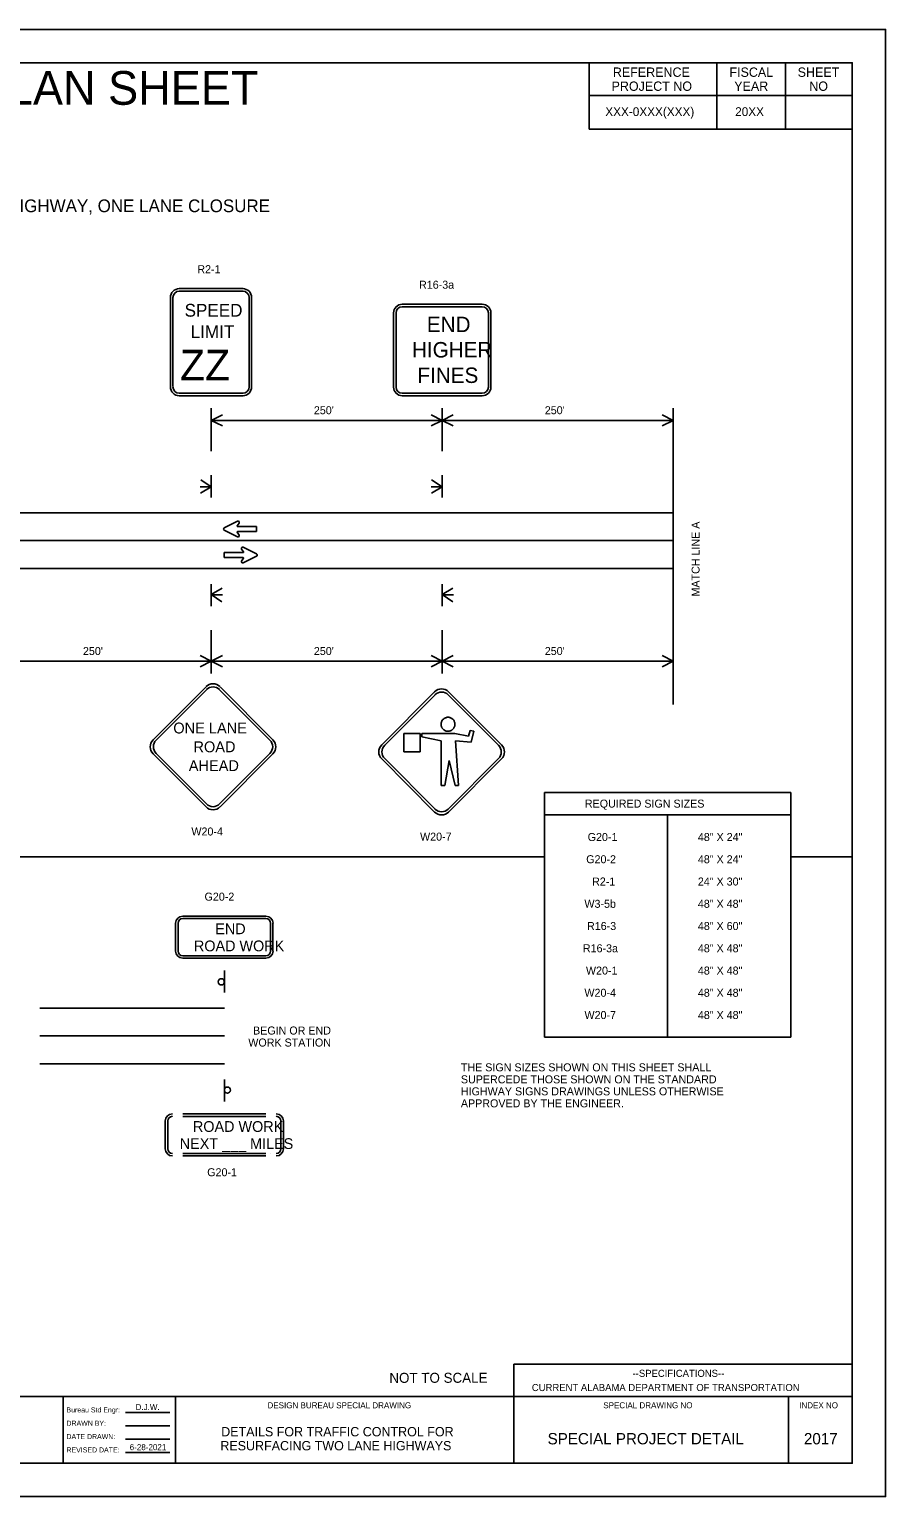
# Model space of a CAD drawing. Extents: x 0 to 34, y -0.3 to 22.
# Drawn here: x 21.16 to 34, y 0 to 22 of the extents above; entities that cross this region are included whole.
import ezdxf

# ---------------------------------------------------------------- set-up
doc = ezdxf.new("R2010")
doc.units = 0
for name, color, linetype in [('ANNO-SHT', 7, 'Continuous'), ('ANNO-TXT', 7, 'Continuous'), ('Default', 7, 'Continuous'), ('Level 1', 7, 'Continuous'), ('Level 8', 7, 'Continuous'), ('PlotBorder', 7, 'Continuous'), ('SHADE-GENERIC', 7, 'Continuous'), ('SHT-BNDRY', 7, 'Continuous'), ('SHT-FENCE', 7, 'Continuous'), ('Title_Box', 7, 'Continuous')]:
    doc.layers.add(name, color=color, linetype=linetype)

msp = doc.modelspace()

# ---------------------------------------------------------------- linework, layer by layer
at = {"layer": 'Default'}
for p, q in [((29.554, 21.5), (29.554, 20.501)), ((31.471, 21.006), (31.471, 21.5)), ((32.5, 21.006), (32.5, 21.5)), ((33.5, 21.006), (29.554, 21.006)), ((31.471, 21.006), (31.471, 20.501)), ((32.5, 21.006), (32.5, 20.501)), ((33.5, 20.501), (29.554, 20.501))]:
    msp.add_line(p, q, dxfattribs=at)
at = {"layer": 'Level 1'}
for p, q in [((23.41, 18.112), (23.414, 18.112)), ((23.41, 18.075), (23.414, 18.075)), ((23.414, 18.112), (24.367, 18.112)), ((23.414, 18.075), (24.367, 18.075)), ((23.278, 16.644), (23.278, 17.983)), ((23.315, 16.644), (23.315, 17.983)), ((24.458, 17.983), (24.458, 16.644)), ((24.495, 17.983), (24.495, 16.644)), ((26.753, 17.879), (27.952, 17.879)), ((26.753, 17.841), (27.952, 17.841)), ((26.623, 16.637), (26.623, 17.749)), ((26.66, 16.637), (26.66, 17.749)), ((28.044, 17.749), (28.044, 16.637)), ((28.081, 17.749), (28.081, 16.637)), ((24.367, 16.544), (23.414, 16.544)), ((24.367, 16.507), (23.414, 16.507)), ((27.952, 16.544), (26.753, 16.544)), ((27.952, 16.507), (26.753, 16.507)), ((23.89, 16.322), (23.89, 15.673)), ((27.352, 16.322), (27.352, 15.673)), ((30.814, 16.322), (30.814, 11.878)), ((23.89, 16.138), (23.89, 16.136)), ((23.89, 16.138), (23.89, 16.136)), ((23.89, 16.136), (30.814, 16.136)), ((27.352, 16.138), (27.352, 16.136)), ((27.352, 16.138), (27.352, 16.136)), ((23.89, 15.139), (23.732, 15.247)), ((23.89, 15.314), (23.89, 15.314)), ((23.89, 15.147), (23.89, 15.314)), ((27.352, 15.139), (27.194, 15.247)), ((27.352, 15.314), (27.352, 15.314)), ((27.352, 15.147), (27.352, 15.314)), ((23.89, 15.142), (23.724, 15.142)), ((23.89, 15.139), (23.73, 15.044)), ((23.89, 14.98), (23.89, 15.147)), ((27.352, 15.142), (27.186, 15.142)), ((27.352, 15.139), (27.192, 15.044)), ((27.352, 14.98), (27.352, 15.147)), ((6.581, 14.752), (30.814, 14.752)), ((24.083, 14.524), (24.283, 14.625)), ((24.307, 14.598), (24.28, 14.556)), ((24.567, 14.545), (24.286, 14.545)), ((24.567, 14.47), (24.567, 14.545)), ((6.581, 14.335), (30.814, 14.335)), ((24.083, 14.491), (24.283, 14.391)), ((24.272, 14.396), (24.272, 14.396)), ((24.307, 14.417), (24.28, 14.459)), ((24.567, 14.47), (24.285, 14.47)), ((24.084, 14.155), (24.366, 14.155)), ((24.084, 14.155), (24.084, 14.081)), ((24.084, 14.081), (24.366, 14.081)), ((24.345, 14.208), (24.372, 14.166)), ((24.569, 14.134), (24.368, 14.235)), ((24.568, 14.101), (24.368, 14.001)), ((24.38, 14.229), (24.38, 14.229)), ((6.581, 13.917), (30.814, 13.917)), ((24.344, 14.028), (24.372, 14.069)), ((23.89, 13.683), (23.89, 13.516)), ((27.352, 13.683), (27.352, 13.516)), ((23.89, 13.524), (24.051, 13.619)), ((23.89, 13.524), (24.049, 13.416)), ((23.89, 13.521), (24.057, 13.521)), ((23.89, 13.516), (23.89, 13.349)), ((27.352, 13.524), (27.513, 13.619)), ((27.352, 13.524), (27.511, 13.416)), ((27.352, 13.521), (27.519, 13.521)), ((27.352, 13.516), (27.352, 13.349)), ((23.89, 13.349), (23.89, 13.349)), ((27.352, 13.349), (27.352, 13.349)), ((23.89, 12.99), (23.89, 12.341)), ((27.352, 12.99), (27.352, 12.341)), ((6.581, 12.526), (30.814, 12.526)), ((23.89, 12.528), (23.89, 12.526)), ((23.89, 12.528), (23.89, 12.526)), ((23.89, 12.528), (23.89, 12.526)), ((27.352, 12.528), (27.352, 12.526)), ((23.018, 11.347), (23.812, 12.144)), ((24.021, 12.144), (24.815, 11.347)), ((23.063, 11.342), (23.817, 12.099)), ((24.015, 12.099), (24.77, 11.342)), ((26.445, 11.271), (27.238, 12.068)), ((26.49, 11.265), (27.244, 12.022)), ((27.442, 12.022), (28.196, 11.265)), ((27.448, 12.068), (28.241, 11.271)), ((27.369, 11.658), (27.376, 11.664)), ((27.381, 11.668), (27.376, 11.664)), ((27.381, 11.668), (27.389, 11.674)), ((27.398, 11.676), (27.389, 11.674)), ((27.398, 11.676), (27.406, 11.679)), ((27.414, 11.682), (27.406, 11.679)), ((27.414, 11.682), (27.425, 11.685)), ((27.431, 11.685), (27.425, 11.685)), ((27.431, 11.685), (27.439, 11.685)), ((27.452, 11.685), (27.439, 11.685)), ((27.463, 11.682), (27.452, 11.685)), ((27.463, 11.682), (27.468, 11.681)), ((27.477, 11.678), (27.468, 11.681)), ((27.477, 11.678), (27.482, 11.675)), ((27.488, 11.674), (27.482, 11.675)), ((27.488, 11.674), (27.496, 11.668)), ((27.503, 11.664), (27.496, 11.668)), ((27.503, 11.664), (27.51, 11.657)), ((26.775, 11.165), (26.775, 11.443)), ((26.775, 11.443), (27.024, 11.443)), ((27.024, 11.443), (27.024, 11.165)), ((27.543, 11.443), (27.046, 11.443)), ((27.046, 11.443), (27.046, 11.391)), ((27.334, 11.597), (27.337, 11.604)), ((27.334, 11.597), (27.334, 11.587)), ((27.334, 11.579), (27.334, 11.587)), ((27.334, 11.579), (27.334, 11.572)), ((27.337, 11.564), (27.334, 11.572)), ((27.34, 11.613), (27.337, 11.604)), ((27.337, 11.564), (27.337, 11.556)), ((27.34, 11.547), (27.337, 11.556)), ((27.34, 11.613), (27.342, 11.621)), ((27.34, 11.547), (27.342, 11.539)), ((27.347, 11.629), (27.342, 11.621)), ((27.345, 11.532), (27.342, 11.539)), ((27.345, 11.532), (27.349, 11.526)), ((27.347, 11.629), (27.352, 11.64)), ((27.353, 11.521), (27.349, 11.526)), ((27.358, 11.646), (27.352, 11.64)), ((27.353, 11.521), (27.356, 11.515)), ((27.356, 11.515), (27.362, 11.51)), ((27.358, 11.646), (27.363, 11.654)), ((27.362, 11.51), (27.367, 11.505)), ((27.369, 11.658), (27.363, 11.654)), ((27.367, 11.505), (27.373, 11.5)), ((27.377, 11.497), (27.373, 11.5)), ((27.377, 11.497), (27.384, 11.492)), ((27.391, 11.489), (27.384, 11.492)), ((27.391, 11.489), (27.401, 11.483)), ((27.409, 11.479), (27.401, 11.483)), ((27.409, 11.479), (27.417, 11.479)), ((27.428, 11.476), (27.417, 11.479)), ((27.428, 11.476), (27.435, 11.476)), ((27.445, 11.476), (27.435, 11.476)), ((27.445, 11.476), (27.453, 11.478)), ((27.459, 11.479), (27.453, 11.478)), ((27.459, 11.479), (27.468, 11.482)), ((27.475, 11.483), (27.468, 11.482)), ((27.475, 11.483), (27.484, 11.486)), ((27.489, 11.49), (27.484, 11.486)), ((27.489, 11.49), (27.495, 11.493)), ((27.502, 11.497), (27.495, 11.493)), ((27.502, 11.497), (27.507, 11.501)), ((27.513, 11.507), (27.507, 11.501)), ((27.515, 11.651), (27.51, 11.657)), ((27.513, 11.507), (27.518, 11.514)), ((27.515, 11.651), (27.52, 11.646)), ((27.521, 11.518), (27.518, 11.514)), ((27.525, 11.64), (27.52, 11.646)), ((27.525, 11.524), (27.521, 11.518)), ((27.525, 11.64), (27.529, 11.632)), ((27.525, 11.524), (27.528, 11.529)), ((27.532, 11.535), (27.528, 11.529)), ((27.533, 11.624), (27.529, 11.632)), ((27.532, 11.535), (27.536, 11.543)), ((27.533, 11.624), (27.536, 11.618)), ((27.538, 11.611), (27.536, 11.618)), ((27.539, 11.554), (27.536, 11.549)), ((27.536, 11.549), (27.536, 11.543)), ((27.538, 11.611), (27.54, 11.604)), ((27.539, 11.554), (27.54, 11.561)), ((27.542, 11.596), (27.54, 11.604)), ((27.542, 11.568), (27.54, 11.561)), ((27.542, 11.596), (27.543, 11.587)), ((27.542, 11.568), (27.543, 11.575)), ((27.543, 11.582), (27.543, 11.587)), ((27.543, 11.582), (27.543, 11.575)), ((27.745, 11.4), (27.543, 11.443)), ((27.773, 11.489), (27.745, 11.4)), ((27.828, 11.479), (27.773, 11.489)), ((27.784, 11.312), (27.828, 11.479)), ((27.046, 11.391), (27.334, 11.332)), ((27.334, 11.332), (27.334, 10.662)), ((27.596, 10.662), (27.551, 11.332)), ((27.551, 11.332), (27.784, 11.312)), ((23.812, 10.341), (23.018, 11.138)), ((23.817, 10.386), (23.063, 11.143)), ((24.77, 11.143), (24.015, 10.386)), ((24.815, 11.138), (24.021, 10.341)), ((27.238, 10.264), (26.445, 11.061)), ((27.244, 10.309), (26.49, 11.066)), ((27.024, 11.165), (26.775, 11.165)), ((27.392, 10.662), (27.455, 11.038)), ((28.196, 11.066), (27.442, 10.309)), ((28.241, 11.061), (27.448, 10.264)), ((27.455, 11.038), (27.545, 10.662)), ((27.334, 10.662), (27.392, 10.662)), ((27.545, 10.662), (27.596, 10.662)), ((28.885, 10.558), (32.578, 10.558)), ((28.885, 10.558), (28.885, 6.888)), ((32.578, 10.558), (32.578, 6.888)), ((28.885, 10.224), (32.578, 10.224)), ((30.731, 10.224), (30.731, 6.888)), ((1.25, 9.594), (28.885, 9.594)), ((32.578, 9.594), (33.5, 9.594)), ((23.356, 8.18), (23.356, 8.597)), ((23.393, 8.18), (23.393, 8.597)), ((23.462, 8.704), (24.709, 8.704)), ((23.462, 8.704), (23.462, 8.704)), ((23.462, 8.667), (24.709, 8.667)), ((23.462, 8.667), (23.462, 8.667)), ((24.778, 8.597), (24.778, 8.18)), ((24.815, 8.597), (24.815, 8.18)), ((24.709, 8.11), (23.462, 8.11)), ((24.709, 8.073), (23.462, 8.073)), ((24.778, 8.11), (24.778, 8.11)), ((24.086, 7.557), (24.086, 7.891)), ((21.319, 7.325), (24.086, 7.325)), ((21.319, 6.908), (24.086, 6.908)), ((28.885, 6.888), (32.578, 6.888)), ((21.319, 6.491), (24.086, 6.491)), ((24.086, 6.257), (24.086, 5.923)), ((23.462, 5.74), (24.709, 5.74)), ((23.2, 5.216), (23.2, 5.633)), ((23.237, 5.216), (23.237, 5.633)), ((23.462, 5.702), (23.462, 5.702)), ((23.462, 5.702), (24.709, 5.702)), ((24.934, 5.633), (24.934, 5.216)), ((24.971, 5.633), (24.971, 5.216)), ((24.709, 5.146), (23.462, 5.146)), ((24.709, 5.109), (23.462, 5.109)), ((24.778, 5.146), (24.778, 5.146))]:
    msp.add_line(p, q, dxfattribs=at)
for points in [[(24.056, 16.22), (23.89, 16.136), (24.056, 16.053)], [(24.056, 16.22), (23.89, 16.136), (24.056, 16.053)], [(27.186, 16.053), (27.352, 16.136), (27.186, 16.22)], [(27.518, 16.22), (27.352, 16.136), (27.518, 16.053)], [(27.518, 16.22), (27.352, 16.136), (27.518, 16.053)], [(30.648, 16.053), (30.814, 16.136), (30.648, 16.22)], [(23.724, 12.443), (23.89, 12.526), (23.724, 12.61)], [(23.724, 12.443), (23.89, 12.526), (23.724, 12.61)], [(24.056, 12.61), (23.89, 12.526), (24.056, 12.443)], [(24.056, 12.61), (23.89, 12.526), (24.056, 12.443)], [(27.186, 12.443), (27.352, 12.526), (27.186, 12.61)], [(27.518, 12.61), (27.352, 12.526), (27.518, 12.443)], [(30.648, 12.443), (30.814, 12.526), (30.648, 12.61)]]:
    msp.add_lwpolyline(points, dxfattribs=at)
for centre, major_axis, start_param, end_param in [((23.41, 17.979), (0, -0.133), 3.141593, 4.712389), ((23.41, 17.979), (0, -0.0957), 3.141593, 4.712389), ((24.363, 17.979), (0, 0.133), 4.712389, 6.283185), ((24.363, 17.979), (0, 0.0957), 4.712389, 6.283185), ((26.753, 17.749), (0, -0.13), 3.141593, 4.712389), ((26.753, 17.749), (0, -0.0927), 3.141593, 4.712389), ((27.952, 17.749), (0, 0.13), 4.712389, 6.283185), ((27.952, 17.749), (0, 0.0927), 4.712389, 6.283185), ((23.41, 16.64), (0, -0.133), 4.712389, 6.283185), ((23.41, 16.64), (0, -0.0957), 4.712389, 6.283185), ((24.363, 16.64), (0, 0.0957), 3.141593, 4.712389), ((24.363, 16.64), (0, 0.133), 3.141593, 4.712389), ((26.753, 16.637), (0, -0.13), 4.712389, 6.283185), ((26.753, 16.637), (0, -0.0927), 4.712389, 6.283185), ((27.952, 16.637), (0, 0.0927), 3.141593, 4.712389), ((27.952, 16.637), (0, 0.13), 3.141593, 4.712389), ((24.092, 14.507), (0, 0.0185), 0.463604, 2.678408), ((24.286, 14.552), (0, -0.00741), 4.123952, 6.283395), ((24.292, 14.608), (0, 0.0185), 4.124596, 6.747043), ((24.286, 14.463), (0, -0.00741), 3.141803, 5.301246), ((24.292, 14.407), (0, 0.0185), 2.678155, 5.300602), ((24.36, 14.218), (0, -0.0185), 2.678155, 5.300602), ((24.366, 14.162), (0, 0.00741), 3.141803, 5.301246), ((24.366, 14.073), (0, 0.00741), 4.123952, 6.283395), ((24.56, 14.118), (0, -0.0185), 0.463604, 2.678408), ((24.36, 14.017), (0, -0.0185), 4.124596, 6.747043), ((23.916, 12.04), (0, 0.148), 5.497787, 7.068583), ((23.916, 12), (0, 0.141), 5.497787, 7.068583), ((27.343, 11.963), (0, 0.148), 5.497787, 7.068583), ((27.343, 11.923), (0, 0.141), 5.497787, 7.068583), ((23.122, 11.243), (0, -0.148), 3.926991, 5.497787), ((23.162, 11.243), (0, -0.141), 3.926991, 5.497787), ((24.67, 11.243), (0, 0.141), 3.926991, 5.497787), ((24.71, 11.243), (0, 0.148), 3.926991, 5.497787), ((26.549, 11.166), (0, -0.148), 3.926991, 5.497787), ((26.589, 11.166), (0, -0.141), 3.926991, 5.497787), ((28.097, 11.166), (0, 0.141), 3.926991, 5.497787), ((28.137, 11.166), (0, 0.148), 3.926991, 5.497787), ((23.916, 10.446), (0, 0.148), 2.356194, 3.926991), ((23.916, 10.486), (0, 0.141), 2.356194, 3.926991), ((27.343, 10.369), (0, 0.148), 2.356194, 3.926991), ((27.343, 10.409), (0, 0.141), 2.356194, 3.926991), ((23.462, 8.597), (0, 0.107), 0, 1.570796), ((23.462, 8.597), (0, 0.0695), 0, 1.570796), ((24.709, 8.597), (0, 0.107), 4.712389, 6.283185), ((24.709, 8.597), (0, 0.0695), 4.712389, 6.283185), ((23.462, 8.18), (0, -0.107), 4.712389, 6.283185), ((23.462, 8.18), (0, -0.0695), 4.712389, 6.283185), ((24.709, 8.18), (0, 0.0695), 3.141593, 4.712389), ((24.709, 8.18), (0, 0.107), 3.141593, 4.712389), ((23.307, 5.633), (0, 0.107), 0, 1.570796), ((24.864, 5.633), (0, 0.107), 4.712389, 6.283185), ((23.307, 5.633), (0, 0.0695), 0, 1.570796), ((24.864, 5.633), (0, 0.0695), 4.712389, 6.283185), ((23.307, 5.216), (0, -0.107), 4.712389, 6.283185), ((23.307, 5.216), (0, -0.0695), 4.712389, 6.283185), ((24.864, 5.216), (0, 0.0695), 3.141593, 4.712389), ((24.864, 5.216), (0, 0.107), 3.141593, 4.712389)]:
    msp.add_ellipse(centre, major_axis=major_axis, ratio=0.996122, start_param=start_param, end_param=end_param, dxfattribs=at)
for centre, major_axis in [((24.039, 7.719), (0, -0.0463)), ((24.132, 6.095), (0, 0.0463))]:
    msp.add_ellipse(centre, major_axis=major_axis, ratio=0.996122, dxfattribs=at)
at = {"layer": 'PlotBorder'}
msp.add_lwpolyline([(0, 0), (34, 0), (34, 22), (0, 22)], close=True, dxfattribs=at)
at = {"layer": 'SHADE-GENERIC'}
for p, q in [((24.083, 14.524), (24.283, 14.625)), ((24.307, 14.598), (24.28, 14.556)), ((24.286, 14.545), (24.567, 14.545)), ((24.567, 14.545), (24.567, 14.47)), ((24.283, 14.391), (24.083, 14.491)), ((24.28, 14.459), (24.307, 14.417)), ((24.567, 14.47), (24.285, 14.47)), ((24.084, 14.081), (24.084, 14.155)), ((24.084, 14.155), (24.366, 14.155)), ((24.366, 14.081), (24.084, 14.081)), ((24.372, 14.166), (24.345, 14.208)), ((24.368, 14.235), (24.569, 14.134)), ((24.568, 14.101), (24.368, 14.001)), ((24.344, 14.028), (24.372, 14.069))]:
    msp.add_line(p, q, dxfattribs=at)
for centre, major_axis, start_param, end_param in [((24.092, 14.507), (0, 0.0185), 0.463604, 2.678408), ((24.292, 14.608), (0, 0.0185), 4.124596, 6.747043), ((24.292, 14.407), (0, 0.0185), 2.678155, 5.300602), ((24.36, 14.218), (0, -0.0185), 2.678155, 5.300602), ((24.366, 14.162), (0, 0.00741), 3.141803, 5.301246), ((24.366, 14.073), (0, 0.00741), 4.123952, 6.283395), ((24.56, 14.118), (0, -0.0185), 0.463604, 2.678408), ((24.36, 14.017), (0, -0.0185), 4.124596, 6.747043)]:
    msp.add_ellipse(centre, major_axis=major_axis, ratio=0.996122, start_param=start_param, end_param=end_param, dxfattribs=at)
at = {"layer": 'SHT-BNDRY'}
for p, q in [((28.426, 0.5), (28.426, 1.985)), ((28.426, 1.985), (33.5, 1.985)), ((21.668, 0.5), (21.668, 1.501)), ((23.353, 0.5), (23.353, 1.501)), ((32.542, 0.5), (32.542, 1.501))]:
    msp.add_line(p, q, dxfattribs=at)
msp.add_lwpolyline([(1.25, 0.5), (33.5, 0.5), (33.5, 21.5), (1.25, 21.5)], close=True, dxfattribs=at)
msp.add_lwpolyline([(1.25, 1.501), (33.5, 1.501)], dxfattribs=at)
at = {"layer": 'SHT-FENCE'}
msp.add_lwpolyline([(0, 22), (34, 22), (34, 0), (0, 0)], close=True, dxfattribs=at)
at = {"layer": 'Title_Box'}
for p, q in [((22.605, 1.263), (23.267, 1.263)), ((22.605, 1.063), (23.267, 1.063)), ((22.605, 0.862), (23.267, 0.862)), ((22.605, 0.662), (23.267, 0.662))]:
    msp.add_line(p, q, dxfattribs=at)

# ---------------------------------------------------------------- texts
at = {"layer": 'ANNO-SHT'}
msp.add_text('TEMPORARY TRAFFIC CONTROL PLAN SHEET', height=0.50546, dxfattribs=at).set_placement((9.387, 20.869))
at = {"layer": 'ANNO-TXT'}
for s, height, p in [('XXX-0XXX(XXX)', 0.132, (29.797, 20.7)), ('20XX', 0.132, (31.744, 20.7)), ('DETAILS FOR TRAFFIC CONTROL FOR ', 0.14, (24.039, 0.904)), ('RESURFACING TWO LANE HIGHWAYS', 0.14, (24.026, 0.694))]:
    msp.add_text(s, height=height, dxfattribs=at).set_placement(p)
at = {"layer": 'Default'}
for s, height, p in [('REFERENCE', 0.14, (29.91, 21.288)), ('FISCAL', 0.14, (31.658, 21.288)), ('SHEET', 0.14, (32.681, 21.288)), ('PROJECT NO', 0.14, (29.891, 21.078)), ('YEAR', 0.14, (31.73, 21.078)), ('NO', 0.14, (32.855, 21.078)), ('D.J.W.', 0.09, (22.755, 1.298)), ('SPECIAL PROJECT DETAIL', 0.17, (28.932, 0.784)), ('6-28-2021', 0.09, (22.667, 0.697))]:
    msp.add_text(s, height=height, dxfattribs=at).set_placement(p)
at = {"layer": 'Level 1'}
for s, height, p in [('TWO LANE HIGHWAY, ONE LANE CLOSURE', 0.19, (19.434, 19.259)), ('R2-1', 0.12, (23.681, 18.344)), ('R16-3a', 0.12, (27.005, 18.111)), ('SPEED', 0.1915, (23.49, 17.692)), ('END', 0.2317, (27.122, 17.46)), ('LIMIT', 0.1913, (23.581, 17.371)), ('ZZ', 0.4594, (23.421, 16.736)), ('HIGHER', 0.2317, (26.899, 17.08)), ('FINES', 0.2317, (26.981, 16.698)), ("250'", 0.12, (25.428, 16.229)), ("250'", 0.12, (28.89, 16.229)), ("250'", 0.12, (21.966, 12.619)), ("250'", 0.12, (25.428, 12.619)), ("250'", 0.12, (28.89, 12.619)), ('ONE LANE', 0.1631, (23.321, 11.443)), ('ROAD', 0.1631, (23.623, 11.161)), ('AHEAD', 0.1631, (23.553, 10.879)), ('REQUIRED SIGN SIZES', 0.12, (29.491, 10.331)), ('W20-4', 0.12, (23.592, 9.913)), ('W20-7', 0.12, (27.02, 9.836)), ('G20-1', 0.12, (29.533, 9.83)), ('48" X 24"', 0.12, (31.185, 9.83)), ('G20-2', 0.12, (29.511, 9.497)), ('48" X 24"', 0.12, (31.185, 9.497)), ('R2-1', 0.12, (29.599, 9.163)), ('24" X 30"', 0.12, (31.185, 9.163)), ('G20-2', 0.12, (23.789, 8.936)), ('W3-5b', 0.12, (29.484, 8.829)), ('48" X 48"', 0.12, (31.185, 8.829)), ('END', 0.1613, (23.95, 8.433)), ('R16-3', 0.12, (29.523, 8.496)), ('48" X 60"', 0.12, (31.185, 8.496)), ('ROAD WORK', 0.1613, (23.63, 8.177)), ('R16-3a', 0.12, (29.461, 8.162)), ('48" X 48"', 0.12, (31.185, 8.162)), ('W20-1', 0.12, (29.507, 7.828)), ('48" X 48"', 0.12, (31.185, 7.828)), ('W20-4', 0.12, (29.484, 7.495)), ('48" X 48"', 0.12, (31.185, 7.495)), ('W20-7', 0.12, (29.485, 7.161)), ('48" X 48"', 0.12, (31.185, 7.161)), ('BEGIN OR END', 0.12, (24.516, 6.929)), ('WORK STATION', 0.12, (24.445, 6.749)), ('THE SIGN SIZES SHOWN ON THIS SHEET SHALL ', 0.12, (27.632, 6.377)), ('SUPERCEDE THOSE SHOWN ON THE STANDARD ', 0.12, (27.632, 6.197)), ('APPROVED BY THE ENGINEER.', 0.12, (27.632, 5.837)), ('HIGHWAY SIGNS DRAWINGS UNLESS OTHERWISE ', 0.12, (27.632, 6.017)), ('ROAD WORK', 0.1613, (23.615, 5.469)), ('NEXT ___ MILES', 0.16126, (23.417, 5.213)), ('G20-1', 0.12, (23.829, 4.804))]:
    msp.add_text(s, height=height, dxfattribs=at).set_placement(p)
msp.add_text('MATCH LINE A', height=0.12, rotation=90, dxfattribs=at).set_placement((31.211, 13.496))
at = {"layer": 'Level 8'}
msp.add_text('2017', height=0.17, dxfattribs=at).set_placement((32.775, 0.784))
at = {"layer": 'SHT-BNDRY'}
msp.add_text('NOT TO SCALE', height=0.14994, rotation=0.0572, dxfattribs=at).set_placement((26.56, 1.706))
at = {"layer": 'Title_Box'}
for s, height, p in [('--SPECIFICATIONS--', 0.10635, (30.206, 1.796)), ('CURRENT ALABAMA DEPARTMENT OF TRANSPORTATION', 0.10635, (28.696, 1.583)), ('Bureau Std Engr: ', 0.0757, (21.719, 1.263)), ('DESIGN BUREAU SPECIAL DRAWING', 0.09, (24.733, 1.325)), ('SPECIAL DRAWING NO', 0.09, (29.767, 1.325)), ('INDEX NO', 0.09, (32.704, 1.325)), ('DRAWN BY: ', 0.0757, (21.719, 1.063)), ('DATE DRAWN: ', 0.0757, (21.719, 0.863)), ('REVISED DATE:', 0.0757, (21.719, 0.663))]:
    msp.add_text(s, height=height, dxfattribs=at).set_placement(p)

doc.saveas('drawing.dxf')
